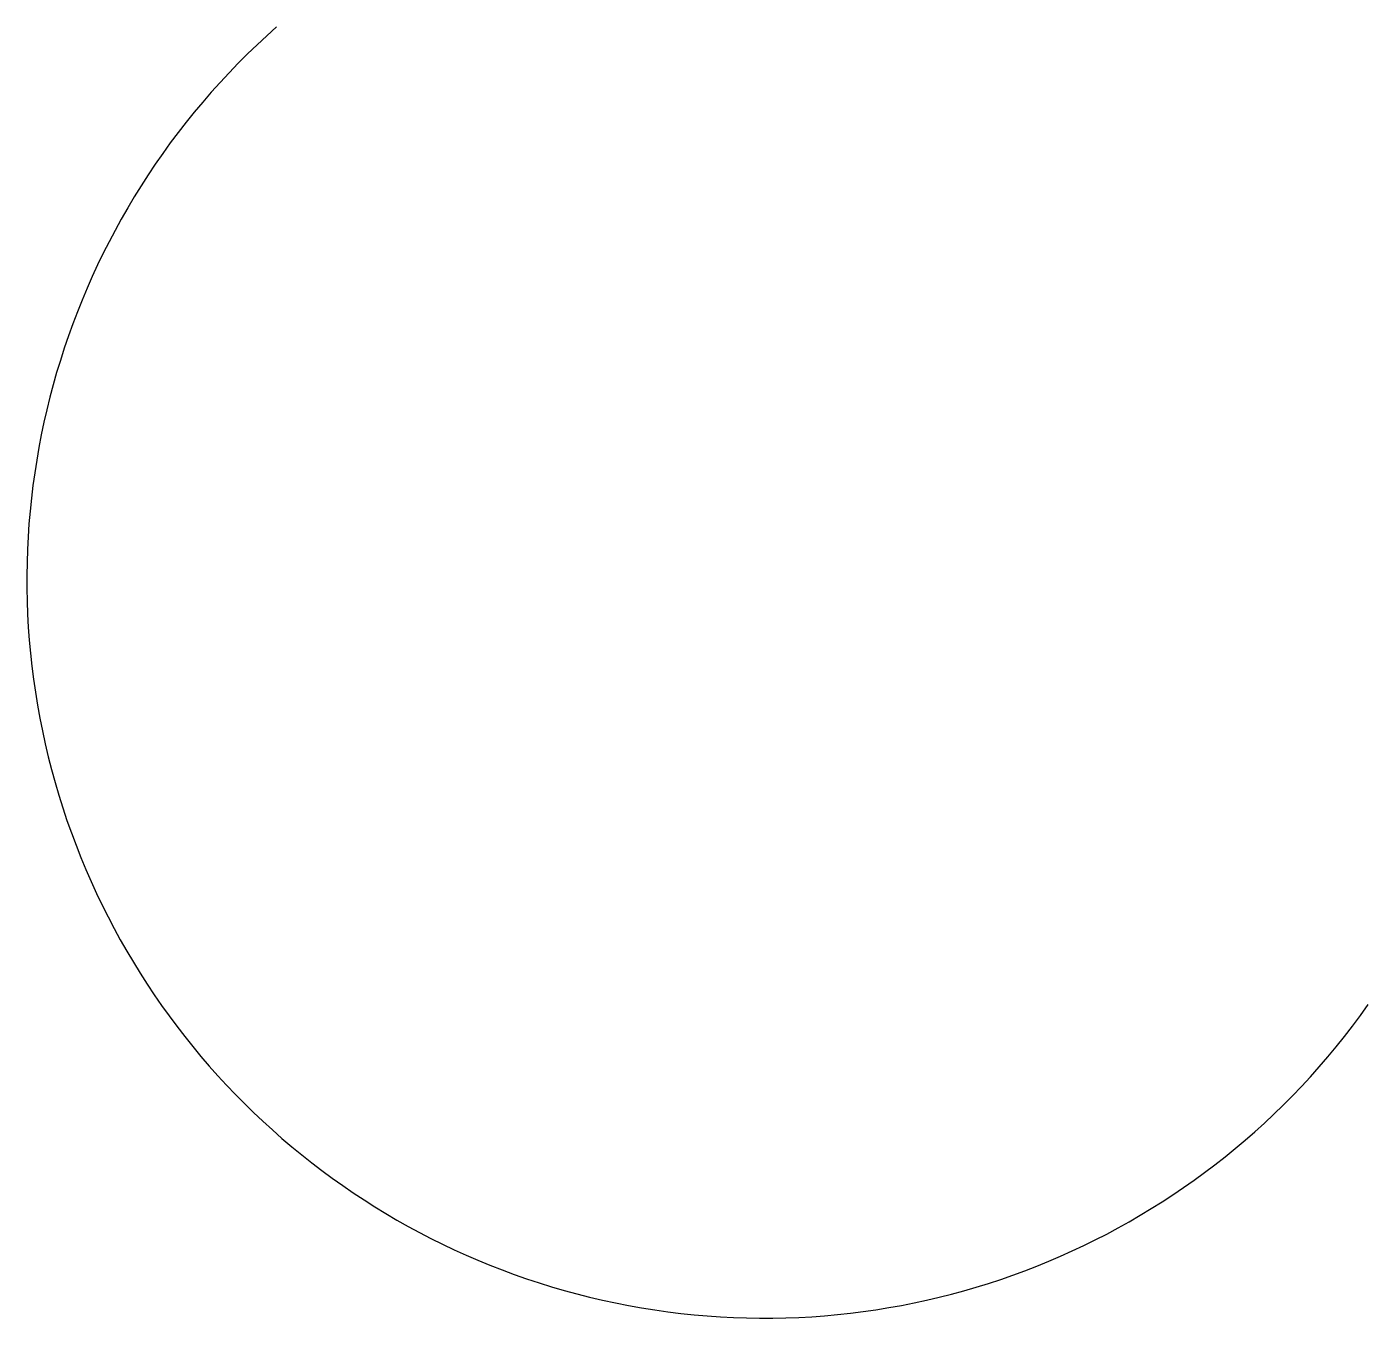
# Model space of a CAD drawing. Header units: millimetres. Extents: x 1330 to 1995, y 1552 to 2192.
import ezdxf

# ---------------------------------------------------------------- set-up
doc = ezdxf.new("R2010")
doc.units = ezdxf.units.MM

msp = doc.modelspace()

# ---------------------------------------------------------------- linework, layer by layer
msp.add_arc((1695.41, 1918), 365.7, 131.40348, 324.89839)

doc.saveas('drawing.dxf')
